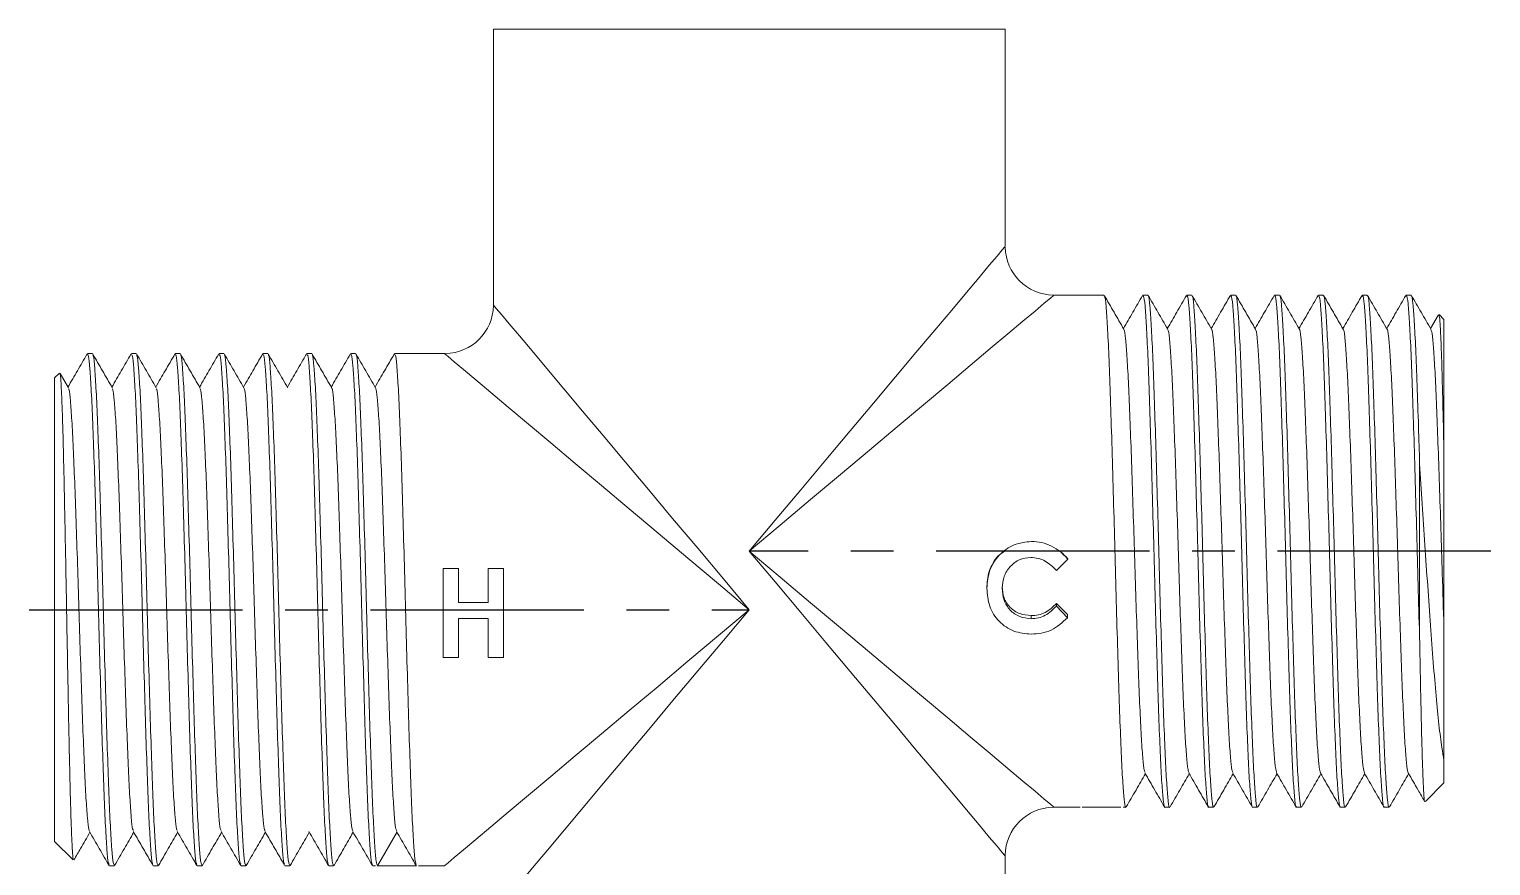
# Model space of a CAD drawing. Extents: x 0 to 594, y -1608 to -1188.
# Drawn here: x 453.4 to 513.4, y -1474 to -1439.7 of the extents above; entities that cross this region are included whole.
import ezdxf

# ---------------------------------------------------------------- set-up
doc = ezdxf.new("R2010")
doc.units = 0
doc.header["$LTSCALE"] = 7
doc.header["$MEASUREMENT"] = 0
doc.linetypes.add('CENTER', pattern=[2, 1.25, -0.25, 0.25, -0.25])
doc.layers.get('0').update_dxf_attribs({"color": 2, "linetype": 'CONTINUOUS'})

msp = doc.modelspace()

# ---------------------------------------------------------------- linework, layer by layer
at = {"color": 7, "linetype": 'Continuous', "lineweight": 15}
for p, q in [((472.433, -1439.706), (472.433, -1451.006)), ((493.433, -1439.706), (472.433, -1439.706)), ((493.433, -1448.606), (493.433, -1439.706)), ((497.483, -1450.606), (495.433, -1450.606)), ((499.283, -1450.606), (499.083, -1450.606)), ((501.083, -1450.606), (500.883, -1450.606)), ((502.883, -1450.606), (502.683, -1450.606)), ((504.683, -1450.606), (504.483, -1450.606)), ((506.483, -1450.606), (506.283, -1450.606)), ((508.283, -1450.606), (508.083, -1450.606)), ((510.083, -1450.606), (509.883, -1450.606)), ((511.208, -1451.416), (510.883, -1451.978)), ((511.433, -1451.606), (511.235, -1451.408)), ((511.433, -1451.606), (511.433, -1457.163)), ((455.982, -1453.006), (455.783, -1453.006)), ((457.782, -1453.006), (457.583, -1453.006)), ((459.582, -1453.006), (459.383, -1453.006)), ((461.382, -1453.006), (461.183, -1453.006)), ((463.182, -1453.006), (462.983, -1453.006)), ((464.982, -1453.006), (464.783, -1453.006)), ((466.782, -1453.006), (466.583, -1453.006)), ((470.433, -1453.006), (468.383, -1453.006)), ((454.631, -1453.808), (454.433, -1454.006)), ((454.433, -1473.006), (454.433, -1454.006)), ((454.998, -1454.406), (454.657, -1453.816)), ((496.001, -1461.438), (495.54, -1461.899)), ((496.001, -1461.438), (496.001, -1461.423)), ((470.381, -1461.812), (471.01, -1461.812)), ((470.381, -1465.461), (470.381, -1461.812)), ((471.01, -1463.211), (471.01, -1461.812)), ((472.221, -1463.211), (472.221, -1461.812)), ((472.221, -1461.812), (472.849, -1461.812)), ((472.849, -1465.461), (472.849, -1461.812)), ((492.68, -1462.625), (492.68, -1462.556)), ((471.01, -1463.211), (472.221, -1463.211)), ((495.54, -1463.253), (495.987, -1463.71)), ((495.54, -1463.356), (495.54, -1463.253)), ((495.54, -1463.356), (495.987, -1463.834)), ((472.221, -1463.869), (471.01, -1463.869)), ((471.01, -1465.461), (471.01, -1463.869)), ((472.221, -1465.461), (472.221, -1463.869)), ((494.495, -1463.875), (494.495, -1463.749)), ((495.987, -1463.834), (495.987, -1463.71)), ((471.01, -1465.461), (470.381, -1465.461)), ((472.849, -1465.461), (472.221, -1465.461)), ((511.433, -1469.671), (511.433, -1470.606)), ((510.673, -1471.366), (511.433, -1470.606)), ((495.433, -1471.606), (496.501, -1471.606)), ((498.182, -1471.606), (496.583, -1471.606)), ((498.266, -1471.606), (498.383, -1471.606)), ((499.983, -1471.606), (500.183, -1471.606)), ((501.783, -1471.606), (501.983, -1471.606)), ((503.583, -1471.606), (503.783, -1471.606)), ((505.383, -1471.606), (505.583, -1471.606)), ((507.183, -1471.606), (507.383, -1471.606)), ((508.983, -1471.606), (509.183, -1471.606)), ((454.433, -1473.006), (455.193, -1473.766)), ((468.483, -1472.621), (467.683, -1474.006)), ((493.433, -1475.706), (493.433, -1473.606)), ((456.683, -1474.006), (456.882, -1474.006)), ((458.483, -1474.006), (458.682, -1474.006)), ((458.692, -1474), (458.696, -1473.982)), ((460.283, -1474.006), (460.482, -1474.006)), ((460.491, -1474.002), (460.496, -1473.977)), ((462.083, -1474.006), (462.282, -1474.006)), ((462.289, -1474.004), (462.296, -1473.969)), ((463.883, -1474.006), (464.082, -1474.006)), ((464.087, -1474.005), (464.096, -1473.965)), ((465.683, -1474.006), (465.882, -1474.006)), ((465.885, -1474.006), (465.896, -1473.961)), ((467.483, -1474.006), (467.6, -1474.006)), ((467.683, -1474.006), (469.283, -1474.006)), ((469.365, -1474.006), (470.433, -1474.006))]:
    msp.add_line(p, q, dxfattribs=at)
at = {"color": 3, "linetype": 'Continuous', "lineweight": 15}
msp.add_line((510.433, -1464.673), (510.433, -1457.521), dxfattribs=at)
at = {"color": 1, "linetype": 'CENTER'}
for p, q in [((513.352, -1461.106), (482.933, -1461.106)), ((453.393, -1463.506), (482.933, -1463.506))]:
    msp.add_line(p, q, dxfattribs=at)
at = {"color": 8, "linetype": 'Continuous', "lineweight": 15, "flags": 128}
for points in [[(482.933, -1461.106), (483.995, -1459.842), (485.046, -1458.59), (486.076, -1457.364), (487.074, -1456.177), (488.028, -1455.04), (488.931, -1453.965), (489.772, -1452.964), (490.543, -1452.046), (491.236, -1451.222), (491.844, -1450.498), (492.36, -1449.884), (492.779, -1449.384), (493.098, -1449.005), (493.312, -1448.75), (493.419, -1448.622), (493.433, -1448.606)], [(472.433, -1451.006), (472.446, -1451.022), (472.554, -1451.15), (472.768, -1451.405), (473.086, -1451.784), (473.506, -1452.284), (474.022, -1452.898), (474.63, -1453.622), (475.322, -1454.446), (476.093, -1455.364), (476.934, -1456.365), (477.837, -1457.44), (478.792, -1458.577), (479.789, -1459.764), (480.819, -1460.99), (481.871, -1462.242), (482.933, -1463.506)], [(495.433, -1450.606), (495.417, -1450.62), (495.289, -1450.727), (495.034, -1450.941), (494.655, -1451.26), (494.155, -1451.679), (493.541, -1452.195), (492.818, -1452.803), (491.993, -1453.496), (491.075, -1454.267), (490.074, -1455.108), (488.999, -1456.011), (487.862, -1456.965), (486.675, -1457.963), (485.449, -1458.993), (484.197, -1460.044), (482.933, -1461.106)], [(482.933, -1463.506), (481.668, -1462.444), (480.417, -1461.393), (479.191, -1460.363), (478.003, -1459.365), (476.867, -1458.411), (475.792, -1457.508), (474.791, -1456.667), (473.873, -1455.896), (473.048, -1455.203), (472.325, -1454.595), (471.71, -1454.079), (471.211, -1453.66), (470.832, -1453.341), (470.577, -1453.127), (470.449, -1453.02), (470.433, -1453.006)], [(482.933, -1461.106), (484.197, -1462.169), (485.449, -1463.22), (486.675, -1464.25), (487.862, -1465.247), (488.999, -1466.202), (490.074, -1467.105), (491.075, -1467.946), (491.993, -1468.717), (492.818, -1469.409), (493.541, -1470.017), (494.155, -1470.533), (494.655, -1470.953), (495.034, -1471.271), (495.289, -1471.485), (495.417, -1471.593), (495.433, -1471.606)], [(493.433, -1473.606), (493.419, -1473.59), (493.312, -1473.462), (493.098, -1473.207), (492.779, -1472.828), (492.36, -1472.329), (491.844, -1471.714), (491.236, -1470.991), (490.543, -1470.166), (489.772, -1469.248), (488.931, -1468.247), (488.028, -1467.173), (487.074, -1466.036), (486.076, -1464.848), (485.046, -1463.622), (483.995, -1462.371), (482.933, -1461.106)], [(470.433, -1474.006), (470.449, -1473.993), (470.577, -1473.885), (470.832, -1473.671), (471.211, -1473.353), (471.71, -1472.933), (472.325, -1472.417), (473.048, -1471.809), (473.873, -1471.117), (474.791, -1470.346), (475.792, -1469.505), (476.867, -1468.602), (478.003, -1467.647), (479.191, -1466.65), (480.417, -1465.62), (481.668, -1464.569), (482.933, -1463.506)], [(482.933, -1463.506), (481.875, -1464.766), (480.828, -1466.012), (479.802, -1467.233), (478.808, -1468.416), (477.856, -1469.55), (476.956, -1470.621), (476.117, -1471.621), (475.347, -1472.537), (474.654, -1473.362), (474.045, -1474.087), (473.527, -1474.703), (473.105, -1475.206)]]:
    msp.add_lwpolyline(points, dxfattribs=at)
at = {"color": 7, "linetype": 'Continuous', "lineweight": 15}
for centre, start, end in [((495.433, -1448.606), 181.02111, 269.12201), ((470.433, -1451.006), 271.02111, 359.12202), ((495.433, -1473.606), 91.02111, 179.12202)]:
    msp.add_arc(centre, 2, start, end, dxfattribs=at)
for points, knots in [([(498.299, -1452.006), (498.166, -1451.775), (497.898, -1451.312), (497.631, -1450.85), (497.497, -1450.618)], [0, 0, 0, 0, 0.499937, 1, 1, 1, 1]), ([(498.383, -1471.6), (498.382, -1471.602), (498.362, -1471.674), (498.322, -1471.417), (498.266, -1470.806), (498.207, -1469.748), (498.148, -1468.349), (498.092, -1466.652), (498.033, -1464.73), (497.974, -1462.657), (497.918, -1460.523), (497.859, -1458.412), (497.8, -1456.411), (497.743, -1454.602), (497.686, -1453.061), (497.626, -1451.838), (497.569, -1451.031), (497.526, -1450.637), (497.502, -1450.655), (497.497, -1450.659)], [0, 0, 0, 0, 0.001994, 0.067742, 0.132584, 0.198301, 0.264116, 0.328979, 0.394609, 0.460477, 0.525391, 0.590919, 0.656826, 0.721821, 0.787234, 0.853164, 0.91827, 0.983554, 1, 1, 1, 1]), ([(499.069, -1450.618), (498.936, -1450.85), (498.674, -1451.303), (498.412, -1451.756), (498.283, -1451.978)], [0, 0, 0, 0, 0.510269, 1, 1, 1, 1]), ([(500.099, -1452.006), (499.965, -1451.775), (499.698, -1451.312), (499.43, -1450.85), (499.297, -1450.618)], [0, 0, 0, 0, 0.499938, 1, 1, 1, 1]), ([(500.869, -1450.618), (500.736, -1450.85), (500.474, -1451.303), (500.212, -1451.756), (500.083, -1451.978)], [0, 0, 0, 0, 0.510305, 1, 1, 1, 1]), ([(501.899, -1452.006), (501.765, -1451.775), (501.498, -1451.312), (501.23, -1450.85), (501.097, -1450.618)], [0, 0, 0, 0, 0.4999398, 1, 1, 1, 1]), ([(502.669, -1450.619), (502.536, -1450.85), (502.274, -1451.303), (502.012, -1451.756), (501.883, -1451.978)], [0, 0, 0, 0, 0.510389, 1, 1, 1, 1]), ([(503.699, -1452.006), (503.565, -1451.775), (503.298, -1451.312), (503.03, -1450.85), (502.897, -1450.618)], [0, 0, 0, 0, 0.499937, 1, 1, 1, 1]), ([(504.469, -1450.619), (504.335, -1450.85), (504.074, -1451.303), (503.811, -1451.756), (503.683, -1451.978)], [0, 0, 0, 0, 0.510467, 1, 1, 1, 1]), ([(505.499, -1452.006), (505.365, -1451.775), (505.098, -1451.312), (504.83, -1450.85), (504.697, -1450.618)], [0, 0, 0, 0, 0.499937, 1, 1, 1, 1]), ([(506.27, -1450.618), (506.136, -1450.849), (505.874, -1451.302), (505.612, -1451.756), (505.483, -1451.978)], [0, 0, 0, 0, 0.510097, 1, 1, 1, 1]), ([(507.299, -1452.006), (507.165, -1451.775), (506.898, -1451.312), (506.63, -1450.85), (506.497, -1450.618)], [0, 0, 0, 0, 0.4999403, 1, 1, 1, 1]), ([(508.07, -1450.618), (507.936, -1450.849), (507.674, -1451.303), (507.412, -1451.756), (507.283, -1451.978)], [0, 0, 0, 0, 0.510179, 1, 1, 1, 1]), ([(509.099, -1452.005), (508.965, -1451.774), (508.698, -1451.312), (508.43, -1450.85), (508.297, -1450.618)], [0, 0, 0, 0, 0.499945, 1, 1, 1, 1]), ([(509.869, -1450.618), (509.736, -1450.849), (509.474, -1451.303), (509.212, -1451.756), (509.083, -1451.978)], [0, 0, 0, 0, 0.510262, 1, 1, 1, 1]), ([(510.899, -1452.005), (510.765, -1451.774), (510.498, -1451.312), (510.23, -1450.849), (510.097, -1450.618)], [0, 0, 0, 0, 0.499937, 1, 1, 1, 1]), ([(455.769, -1453.018), (455.635, -1453.249), (455.373, -1453.703), (455.111, -1454.156), (454.982, -1454.378)], [0, 0, 0, 0, 0.510167, 1, 1, 1, 1]), ([(456.798, -1454.406), (456.665, -1454.175), (456.397, -1453.712), (456.13, -1453.25), (455.996, -1453.018)], [0, 0, 0, 0, 0.499946, 1, 1, 1, 1]), ([(457.569, -1453.018), (457.435, -1453.25), (457.173, -1453.703), (456.911, -1454.156), (456.782, -1454.378)], [0, 0, 0, 0, 0.510182, 1, 1, 1, 1]), ([(458.598, -1454.405), (458.465, -1454.174), (458.197, -1453.712), (457.93, -1453.249), (457.796, -1453.018)], [0, 0, 0, 0, 0.499948, 1, 1, 1, 1]), ([(459.369, -1453.018), (459.235, -1453.25), (458.973, -1453.703), (458.711, -1454.156), (458.582, -1454.378)], [0, 0, 0, 0, 0.510262, 1, 1, 1, 1]), ([(460.398, -1454.405), (460.264, -1454.174), (459.997, -1453.712), (459.73, -1453.249), (459.596, -1453.018)], [0, 0, 0, 0, 0.499945, 1, 1, 1, 1]), ([(461.169, -1453.018), (461.035, -1453.25), (460.773, -1453.703), (460.511, -1454.156), (460.382, -1454.378)], [0, 0, 0, 0, 0.510261, 1, 1, 1, 1]), ([(462.199, -1454.406), (462.065, -1454.175), (461.798, -1453.713), (461.53, -1453.25), (461.396, -1453.019)], [0, 0, 0, 0, 0.499944, 1, 1, 1, 1]), ([(462.969, -1453.018), (462.835, -1453.25), (462.573, -1453.703), (462.311, -1454.156), (462.182, -1454.378)], [0, 0, 0, 0, 0.510266, 1, 1, 1, 1]), ([(463.999, -1454.406), (463.865, -1454.175), (463.597, -1453.712), (463.33, -1453.25), (463.196, -1453.019)], [0, 0, 0, 0, 0.499947, 1, 1, 1, 1]), ([(464.769, -1453.018), (464.635, -1453.25), (464.373, -1453.703), (464.111, -1454.156), (463.982, -1454.378)], [0, 0, 0, 0, 0.5102637, 1, 1, 1, 1]), ([(465.799, -1454.406), (465.665, -1454.175), (465.397, -1453.712), (465.13, -1453.25), (464.996, -1453.018)], [0, 0, 0, 0, 0.4999447, 1, 1, 1, 1]), ([(466.569, -1453.018), (466.435, -1453.25), (466.173, -1453.703), (465.911, -1454.156), (465.782, -1454.378)], [0, 0, 0, 0, 0.510268, 1, 1, 1, 1]), ([(467.598, -1454.406), (467.465, -1454.175), (467.197, -1453.712), (466.93, -1453.25), (466.796, -1453.018)], [0, 0, 0, 0, 0.499946, 1, 1, 1, 1]), ([(468.369, -1453.018), (468.235, -1453.25), (467.973, -1453.703), (467.711, -1454.156), (467.582, -1454.378)], [0, 0, 0, 0, 0.510267, 1, 1, 1, 1]), ([(468.383, -1453.061), (468.393, -1453.051), (468.423, -1453.022), (468.471, -1453.442), (468.528, -1454.272), (468.587, -1455.502), (468.645, -1457.054), (468.702, -1458.869), (468.761, -1460.875), (468.819, -1462.988), (468.876, -1465.121), (468.935, -1467.19), (468.994, -1469.108), (469.05, -1470.795), (469.109, -1472.19), (469.168, -1473.214), (469.219, -1473.84), (469.254, -1473.92), (469.269, -1473.955)], [0, 0, 0, 0, 0.033971, 0.099217, 0.164365, 0.230303, 0.295683, 0.360711, 0.426629, 0.492128, 0.557066, 0.622951, 0.688555, 0.753433, 0.819269, 0.884965, 0.949813, 1, 1, 1, 1]), ([(511.433, -1457.163), (511.433, -1457.575), (511.433, -1458.482), (511.433, -1459.972), (511.433, -1461.486), (511.433, -1462.922), (511.433, -1463.775), (511.433, -1464.207)], [0, 0, 0, 0, 0.181157, 0.3982934, 0.6217491, 0.8087447, 1, 1, 1, 1]), ([(492.68, -1462.625), (492.701, -1462.374), (492.733, -1461.998), (492.96, -1461.546), (493.266, -1461.161), (493.782, -1460.794), (494.267, -1460.737), (494.507, -1460.708)], [0, 0, 0, 0, 0.255214, 0.382316, 0.508273, 0.756259, 1, 1, 1, 1]), ([(492.68, -1462.556), (492.701, -1462.315), (492.732, -1461.952), (492.963, -1461.528), (493.159, -1461.263), (493.335, -1461.162), (493.407, -1461.121)], [0, 0, 0, 0, 0.426006, 0.640895, 0.853774, 1, 1, 1, 1]), ([(494.507, -1460.708), (494.649, -1460.718), (494.934, -1460.737), (495.338, -1460.89), (495.708, -1461.117), (495.903, -1461.331), (496.001, -1461.438)], [0, 0, 0, 0, 0.247545, 0.49625, 0.747574, 1, 1, 1, 1]), ([(495.668, -1461.115), (495.677, -1461.121), (495.807, -1461.198), (495.907, -1461.315), (496.001, -1461.423)], [0, 0, 0, 0, 0.068981, 1, 1, 1, 1]), ([(494.483, -1461.366), (494.325, -1461.383), (494.09, -1461.407), (493.815, -1461.57), (493.579, -1461.784), (493.35, -1462.137), (493.322, -1462.461), (493.308, -1462.623)], [0, 0, 0, 0, 0.244135, 0.36563, 0.492926, 0.744818, 1, 1, 1, 1]), ([(495.54, -1461.899), (495.392, -1461.755), (495.171, -1461.54), (494.786, -1461.387), (494.584, -1461.373), (494.483, -1461.366)], [0, 0, 0, 0, 0.5029588, 0.7521296, 1, 1, 1, 1]), ([(494.498, -1464.506), (494.254, -1464.486), (493.887, -1464.455), (493.455, -1464.225), (493.175, -1463.99), (492.947, -1463.7), (492.729, -1463.252), (492.7, -1462.876), (492.68, -1462.625)], [0, 0, 0, 0, 0.243964, 0.366764, 0.492166, 0.618046, 0.745045, 1, 1, 1, 1]), ([(493.308, -1462.554), (493.321, -1462.713), (493.34, -1462.951), (493.484, -1463.232), (493.628, -1463.417), (493.814, -1463.563), (494.095, -1463.713), (494.335, -1463.734), (494.495, -1463.749)], [0, 0, 0, 0, 0.251248, 0.375122, 0.500096, 0.625329, 0.750581, 1, 1, 1, 1]), ([(493.308, -1462.623), (493.321, -1462.79), (493.34, -1463.037), (493.483, -1463.332), (493.627, -1463.526), (493.813, -1463.68), (494.094, -1463.836), (494.335, -1463.859), (494.495, -1463.875)], [0, 0, 0, 0, 0.256641, 0.38225, 0.507916, 0.632555, 0.756121, 1, 1, 1, 1]), ([(494.495, -1463.749), (494.595, -1463.743), (494.795, -1463.732), (495.175, -1463.593), (495.394, -1463.389), (495.54, -1463.253)], [0, 0, 0, 0, 0.250256, 0.500305, 1, 1, 1, 1]), ([(494.495, -1463.875), (494.595, -1463.869), (494.795, -1463.857), (495.178, -1463.71), (495.395, -1463.498), (495.54, -1463.356)], [0, 0, 0, 0, 0.247679, 0.496458, 1, 1, 1, 1]), ([(495.987, -1463.834), (495.778, -1464.026), (495.465, -1464.312), (494.919, -1464.487), (494.638, -1464.5), (494.498, -1464.506)], [0, 0, 0, 0, 0.503032, 0.751897, 1, 1, 1, 1]), ([(511.433, -1464.207), (511.433, -1464.682), (511.433, -1465.646), (511.433, -1466.952), (511.433, -1468.123), (511.433, -1469.031), (511.433, -1469.483), (511.433, -1469.671)], [0, 0, 0, 0, 0.208773, 0.423584, 0.63231, 0.846673, 1, 1, 1, 1]), ([(502.767, -1470.206), (502.901, -1470.438), (503.168, -1470.9), (503.435, -1471.363), (503.569, -1471.594)], [0, 0, 0, 0, 0.499945, 1, 1, 1, 1]), ([(498.397, -1471.594), (498.53, -1471.363), (498.793, -1470.91), (499.055, -1470.456), (499.183, -1470.235)], [0, 0, 0, 0, 0.510265, 1, 1, 1, 1]), ([(499.167, -1470.207), (499.301, -1470.438), (499.568, -1470.9), (499.836, -1471.363), (499.969, -1471.594)], [0, 0, 0, 0, 0.499948, 1, 1, 1, 1]), ([(500.197, -1471.594), (500.33, -1471.363), (500.593, -1470.91), (500.855, -1470.456), (500.983, -1470.235)], [0, 0, 0, 0, 0.510265, 1, 1, 1, 1]), ([(500.967, -1470.207), (501.101, -1470.438), (501.368, -1470.9), (501.636, -1471.363), (501.769, -1471.594)], [0, 0, 0, 0, 0.499948, 1, 1, 1, 1]), ([(501.997, -1471.594), (502.13, -1471.363), (502.393, -1470.91), (502.655, -1470.456), (502.783, -1470.235)], [0, 0, 0, 0, 0.510261, 1, 1, 1, 1]), ([(503.797, -1471.594), (503.93, -1471.363), (504.193, -1470.91), (504.455, -1470.456), (504.583, -1470.235)], [0, 0, 0, 0, 0.510263, 1, 1, 1, 1]), ([(504.567, -1470.207), (504.701, -1470.438), (504.969, -1470.901), (505.236, -1471.363), (505.37, -1471.595)], [0, 0, 0, 0, 0.4999489, 1, 1, 1, 1]), ([(505.597, -1471.594), (505.73, -1471.363), (505.993, -1470.91), (506.255, -1470.456), (506.383, -1470.235)], [0, 0, 0, 0, 0.510258, 1, 1, 1, 1]), ([(506.367, -1470.207), (506.501, -1470.438), (506.769, -1470.901), (507.036, -1471.363), (507.17, -1471.595)], [0, 0, 0, 0, 0.499948, 1, 1, 1, 1]), ([(507.397, -1471.594), (507.53, -1471.363), (507.793, -1470.91), (508.055, -1470.456), (508.183, -1470.235)], [0, 0, 0, 0, 0.51026, 1, 1, 1, 1]), ([(508.167, -1470.207), (508.301, -1470.438), (508.568, -1470.9), (508.836, -1471.363), (508.969, -1471.594)], [0, 0, 0, 0, 0.499946, 1, 1, 1, 1]), ([(509.197, -1471.594), (509.33, -1471.363), (509.593, -1470.91), (509.855, -1470.457), (509.983, -1470.235)], [0, 0, 0, 0, 0.5101719, 1, 1, 1, 1]), ([(509.967, -1470.207), (510.101, -1470.438), (510.325, -1470.825), (510.549, -1471.212), (510.639, -1471.368)], [0, 0, 0, 0, 0.597214, 1, 1, 1, 1]), ([(455.227, -1473.768), (455.317, -1473.612), (455.535, -1473.234), (455.754, -1472.856), (455.882, -1472.635)], [0, 0, 0, 0, 0.412655, 1, 1, 1, 1]), ([(455.867, -1472.607), (456, -1472.838), (456.268, -1473.301), (456.535, -1473.763), (456.669, -1473.994)], [0, 0, 0, 0, 0.4999453, 1, 1, 1, 1]), ([(456.896, -1473.994), (457.03, -1473.763), (457.292, -1473.31), (457.554, -1472.856), (457.682, -1472.635)], [0, 0, 0, 0, 0.5102609, 1, 1, 1, 1]), ([(457.666, -1472.607), (457.8, -1472.838), (458.068, -1473.3), (458.335, -1473.763), (458.469, -1473.994)], [0, 0, 0, 0, 0.4999362, 1, 1, 1, 1]), ([(458.696, -1473.995), (458.83, -1473.763), (459.092, -1473.31), (459.354, -1472.857), (459.482, -1472.635)], [0, 0, 0, 0, 0.5101331, 1, 1, 1, 1]), ([(459.466, -1472.607), (459.6, -1472.838), (459.868, -1473.3), (460.135, -1473.763), (460.269, -1473.994)], [0, 0, 0, 0, 0.499939, 1, 1, 1, 1]), ([(460.496, -1473.995), (460.63, -1473.763), (460.892, -1473.31), (461.154, -1472.857), (461.282, -1472.635)], [0, 0, 0, 0, 0.510077, 1, 1, 1, 1]), ([(461.266, -1472.607), (461.4, -1472.838), (461.668, -1473.3), (461.935, -1473.763), (462.069, -1473.994)], [0, 0, 0, 0, 0.499941, 1, 1, 1, 1]), ([(462.296, -1473.994), (462.43, -1473.763), (462.692, -1473.309), (462.954, -1472.856), (463.082, -1472.635)], [0, 0, 0, 0, 0.5104348, 1, 1, 1, 1]), ([(463.066, -1472.607), (463.2, -1472.838), (463.468, -1473.3), (463.735, -1473.763), (463.869, -1473.994)], [0, 0, 0, 0, 0.499937, 1, 1, 1, 1]), ([(464.096, -1473.994), (464.23, -1473.763), (464.492, -1473.31), (464.754, -1472.856), (464.882, -1472.635)], [0, 0, 0, 0, 0.510344, 1, 1, 1, 1]), ([(464.866, -1472.607), (465, -1472.838), (465.268, -1473.3), (465.535, -1473.763), (465.669, -1473.994)], [0, 0, 0, 0, 0.499938, 1, 1, 1, 1]), ([(465.896, -1473.994), (466.03, -1473.763), (466.292, -1473.31), (466.554, -1472.856), (466.682, -1472.635)], [0, 0, 0, 0, 0.51028, 1, 1, 1, 1]), ([(466.666, -1472.607), (466.8, -1472.838), (467.068, -1473.3), (467.335, -1473.763), (467.469, -1473.994)], [0, 0, 0, 0, 0.4999361, 1, 1, 1, 1]), ([(468.466, -1472.607), (468.6, -1472.838), (468.868, -1473.3), (469.135, -1473.763), (469.269, -1473.994)], [0, 0, 0, 0, 0.499938, 1, 1, 1, 1])]:
    msp.add_open_spline(points, degree=3, knots=knots, dxfattribs=at)
at = {"color": 3, "linetype": 'Continuous', "lineweight": 15}
for points, knots in [([(499.083, -1450.661), (499.093, -1450.649), (499.121, -1450.612), (499.169, -1451.011), (499.225, -1451.819), (499.285, -1453.032), (499.343, -1454.568), (499.399, -1456.372), (499.459, -1458.37), (499.517, -1460.479), (499.573, -1462.614), (499.633, -1464.688), (499.691, -1466.615), (499.747, -1468.317), (499.807, -1469.723), (499.865, -1470.788), (499.921, -1471.409), (499.962, -1471.671), (499.982, -1471.599), (499.983, -1471.596)], [0, 0, 0, 0, 0.030157, 0.094443, 0.158554, 0.223477, 0.287891, 0.351893, 0.416792, 0.481319, 0.545241, 0.610102, 0.674729, 0.738601, 0.80341, 0.868123, 0.931974, 0.996717, 1, 1, 1, 1]), ([(500.183, -1471.594), (500.182, -1471.598), (500.161, -1471.669), (500.12, -1471.405), (500.064, -1470.779), (500.005, -1469.711), (499.946, -1468.302), (499.89, -1466.597), (499.832, -1464.669), (499.772, -1462.593), (499.716, -1460.459), (499.658, -1458.35), (499.598, -1456.353), (499.542, -1454.551), (499.484, -1453.019), (499.424, -1451.807), (499.367, -1451.013), (499.325, -1450.63), (499.301, -1450.652), (499.297, -1450.656)], [0, 0, 0, 0, 0.003988, 0.069714, 0.134555, 0.200294, 0.266091, 0.330945, 0.396601, 0.462455, 0.527351, 0.59291, 0.658806, 0.723775, 0.789223, 0.855147, 0.920217, 0.98554, 1, 1, 1, 1]), ([(500.883, -1450.66), (500.892, -1450.647), (500.92, -1450.606), (500.967, -1450.993), (501.024, -1451.788), (501.083, -1452.99), (501.141, -1454.517), (501.197, -1456.314), (501.257, -1458.307), (501.315, -1460.415), (501.371, -1462.55), (501.431, -1464.627), (501.49, -1466.559), (501.545, -1468.269), (501.605, -1469.685), (501.664, -1470.761), (501.72, -1471.397), (501.761, -1471.666), (501.782, -1471.595), (501.783, -1471.59)], [0, 0, 0, 0, 0.028189, 0.092515, 0.156591, 0.221509, 0.285958, 0.349933, 0.414824, 0.479382, 0.543287, 0.608135, 0.672788, 0.736652, 0.801444, 0.866179, 0.93003, 0.994752, 1, 1, 1, 1]), ([(501.983, -1471.588), (501.981, -1471.594), (501.96, -1471.665), (501.918, -1471.393), (501.863, -1470.752), (501.804, -1469.673), (501.744, -1468.254), (501.689, -1466.541), (501.63, -1464.607), (501.57, -1462.529), (501.514, -1460.394), (501.456, -1458.287), (501.396, -1456.295), (501.34, -1454.501), (501.282, -1452.977), (501.222, -1451.776), (501.166, -1450.995), (501.124, -1450.623), (501.101, -1450.648), (501.097, -1450.652)], [0, 0, 0, 0, 0.005984, 0.071686, 0.136529, 0.202289, 0.268066, 0.332913, 0.398595, 0.464433, 0.529313, 0.594902, 0.660787, 0.725731, 0.791212, 0.85713, 0.922166, 0.987527, 1, 1, 1, 1]), ([(502.683, -1450.659), (502.691, -1450.646), (502.719, -1450.601), (502.765, -1450.976), (502.822, -1451.757), (502.881, -1452.949), (502.939, -1454.466), (502.996, -1456.256), (503.055, -1458.245), (503.114, -1460.35), (503.17, -1462.485), (503.229, -1464.566), (503.288, -1466.504), (503.344, -1468.222), (503.403, -1469.647), (503.462, -1470.734), (503.518, -1471.384), (503.559, -1471.661), (503.581, -1471.592), (503.583, -1471.585)], [0, 0, 0, 0, 0.026221, 0.090584, 0.154629, 0.21954, 0.284023, 0.347975, 0.412855, 0.477443, 0.541333, 0.606167, 0.670846, 0.734703, 0.799476, 0.864234, 0.928087, 0.992786, 1, 1, 1, 1]), ([(503.783, -1471.583), (503.78, -1471.591), (503.758, -1471.66), (503.717, -1471.38), (503.661, -1470.725), (503.602, -1469.635), (503.543, -1468.206), (503.487, -1466.486), (503.428, -1464.546), (503.369, -1462.464), (503.313, -1460.329), (503.254, -1458.224), (503.195, -1456.237), (503.138, -1454.45), (503.08, -1452.936), (503.021, -1451.745), (502.964, -1450.978), (502.923, -1450.616), (502.9, -1450.644), (502.897, -1450.647)], [0, 0, 0, 0, 0.007981, 0.073657, 0.138505, 0.204285, 0.270041, 0.334884, 0.40059, 0.466411, 0.531278, 0.596895, 0.662768, 0.727689, 0.793204, 0.859113, 0.924118, 0.989516, 1, 1, 1, 1]), ([(504.483, -1450.657), (504.491, -1450.644), (504.518, -1450.595), (504.564, -1450.958), (504.62, -1451.727), (504.68, -1452.907), (504.738, -1454.416), (504.794, -1456.198), (504.853, -1458.182), (504.912, -1460.285), (504.968, -1462.421), (505.027, -1464.504), (505.086, -1466.448), (505.142, -1468.173), (505.201, -1469.609), (505.26, -1470.706), (505.316, -1471.371), (505.358, -1471.657), (505.381, -1471.588), (505.383, -1471.58)], [0, 0, 0, 0, 0.024252, 0.088652, 0.152667, 0.217571, 0.282086, 0.346018, 0.410886, 0.475502, 0.53938, 0.604198, 0.668902, 0.732755, 0.797509, 0.862286, 0.926145, 0.99082, 1, 1, 1, 1]), ([(505.583, -1471.578), (505.58, -1471.587), (505.557, -1471.655), (505.515, -1471.366), (505.459, -1470.697), (505.4, -1469.596), (505.341, -1468.158), (505.285, -1466.43), (505.226, -1464.484), (505.167, -1462.4), (505.111, -1460.264), (505.052, -1458.162), (504.993, -1456.18), (504.937, -1454.4), (504.878, -1452.895), (504.819, -1451.715), (504.762, -1450.962), (504.721, -1450.609), (504.699, -1450.639), (504.697, -1450.643)], [0, 0, 0, 0, 0.009978, 0.075628, 0.140482, 0.206282, 0.272016, 0.336856, 0.402586, 0.468389, 0.533245, 0.59889, 0.664748, 0.72965, 0.795196, 0.861095, 0.926073, 0.991506, 1, 1, 1, 1]), ([(506.283, -1450.655), (506.29, -1450.642), (506.317, -1450.59), (506.362, -1450.942), (506.418, -1451.697), (506.478, -1452.867), (506.536, -1454.366), (506.592, -1456.141), (506.652, -1458.12), (506.71, -1460.221), (506.766, -1462.356), (506.825, -1464.443), (506.884, -1466.392), (506.94, -1468.125), (506.999, -1469.57), (507.058, -1470.679), (507.114, -1471.357), (507.157, -1471.652), (507.18, -1471.585), (507.183, -1471.575)], [0, 0, 0, 0, 0.022283, 0.086719, 0.150706, 0.215601, 0.280148, 0.344061, 0.408916, 0.47356, 0.537428, 0.602228, 0.666956, 0.730808, 0.79554, 0.860337, 0.924202, 0.988852, 1, 1, 1, 1]), ([(507.383, -1471.574), (507.379, -1471.584), (507.356, -1471.65), (507.313, -1471.352), (507.257, -1470.67), (507.198, -1469.558), (507.139, -1468.109), (507.083, -1466.374), (507.024, -1464.423), (506.965, -1462.336), (506.909, -1460.2), (506.85, -1458.1), (506.791, -1456.123), (506.735, -1454.35), (506.677, -1452.854), (506.617, -1451.687), (506.561, -1450.936), (506.516, -1450.588), (506.489, -1450.641), (506.483, -1450.655)], [0, 0, 0, 0, 0.011794, 0.076416, 0.140292, 0.205107, 0.269816, 0.333669, 0.398418, 0.4632, 0.52706, 0.59173, 0.656571, 0.720467, 0.785045, 0.849929, 0.913892, 0.978362, 1, 1, 1, 1]), ([(508.083, -1450.653), (508.09, -1450.64), (508.115, -1450.584), (508.16, -1450.925), (508.216, -1451.667), (508.276, -1452.826), (508.334, -1454.316), (508.39, -1456.084), (508.45, -1458.058), (508.509, -1460.156), (508.564, -1462.292), (508.624, -1464.381), (508.683, -1466.335), (508.739, -1468.076), (508.797, -1469.531), (508.857, -1470.651), (508.913, -1471.343), (508.956, -1471.647), (508.979, -1471.582), (508.983, -1471.571)], [0, 0, 0, 0, 0.020314, 0.084784, 0.148747, 0.213632, 0.278209, 0.342105, 0.406946, 0.471616, 0.535476, 0.600258, 0.665008, 0.728861, 0.79357, 0.858385, 0.922261, 0.986884, 1, 1, 1, 1]), ([(509.183, -1471.57), (509.179, -1471.581), (509.155, -1471.645), (509.112, -1471.338), (509.056, -1470.641), (508.996, -1469.519), (508.937, -1468.06), (508.882, -1466.317), (508.822, -1464.361), (508.763, -1462.271), (508.707, -1460.135), (508.649, -1458.037), (508.589, -1456.066), (508.533, -1454.3), (508.475, -1452.813), (508.415, -1451.658), (508.359, -1450.92), (508.314, -1450.583), (508.289, -1450.639), (508.283, -1450.652)], [0, 0, 0, 0, 0.013762, 0.078357, 0.142245, 0.207076, 0.271761, 0.335618, 0.400388, 0.46515, 0.529006, 0.593701, 0.658526, 0.722408, 0.787014, 0.851888, 0.915828, 0.980331, 1, 1, 1, 1]), ([(509.883, -1450.65), (509.889, -1450.638), (509.914, -1450.579), (509.958, -1450.91), (510.015, -1451.638), (510.074, -1452.786), (510.133, -1454.266), (510.189, -1456.027), (510.248, -1457.995), (510.307, -1460.092), (510.363, -1462.226), (510.406, -1463.751), (510.429, -1464.548), (510.433, -1464.673)], [0, 0, 0, 0, 0.030057, 0.135741, 0.240502, 0.346792, 0.452644, 0.557312, 0.663523, 0.769521, 0.874143, 0.980251, 1, 1, 1, 1]), ([(510.433, -1457.521), (510.418, -1457.017), (510.383, -1455.865), (510.332, -1454.252), (510.273, -1452.773), (510.214, -1451.629), (510.157, -1450.905), (510.113, -1450.578), (510.088, -1450.637), (510.083, -1450.649)], [0, 0, 0, 0, 0.12742, 0.291572, 0.457683, 0.624377, 0.788654, 0.954511, 1, 1, 1, 1]), ([(511.433, -1457.163), (511.423, -1456.691), (511.402, -1455.733), (511.373, -1454.478), (511.342, -1453.385), (511.311, -1452.509), (511.281, -1451.868), (511.253, -1451.479), (511.234, -1451.436), (511.226, -1451.417)], [0, 0, 0, 0, 0.143605, 0.29135, 0.434943, 0.582595, 0.727928, 0.877434, 1, 1, 1, 1]), ([(499.167, -1470.174), (499.152, -1470.139), (499.117, -1470.061), (499.066, -1469.502), (499.007, -1468.599), (498.948, -1467.376), (498.892, -1465.902), (498.833, -1464.231), (498.774, -1462.431), (498.717, -1460.578), (498.659, -1458.747), (498.6, -1457.011), (498.543, -1455.443), (498.485, -1454.108), (498.426, -1453.05), (498.369, -1452.355), (498.327, -1452.018), (498.303, -1452.034), (498.299, -1452.036)], [0, 0, 0, 0, 0.051824, 0.117992, 0.185053, 0.252215, 0.318404, 0.385376, 0.452592, 0.518833, 0.585702, 0.652956, 0.719281, 0.786032, 0.853311, 0.919748, 0.986367, 1, 1, 1, 1]), ([(500.967, -1470.177), (500.951, -1470.138), (500.916, -1470.052), (500.864, -1469.48), (500.805, -1468.566), (500.746, -1467.335), (500.69, -1465.854), (500.631, -1464.178), (500.572, -1462.375), (500.516, -1460.522), (500.457, -1458.692), (500.398, -1456.961), (500.342, -1455.399), (500.284, -1454.072), (500.224, -1453.023), (500.167, -1452.34), (500.126, -1452.012), (500.103, -1452.03), (500.099, -1452.033)], [0, 0, 0, 0, 0.053746, 0.11992, 0.187011, 0.254161, 0.320348, 0.387355, 0.454563, 0.520793, 0.5877, 0.654952, 0.721255, 0.788049, 0.855329, 0.921737, 0.988404, 1, 1, 1, 1]), ([(502.767, -1470.18), (502.751, -1470.137), (502.715, -1470.044), (502.662, -1469.457), (502.603, -1468.533), (502.544, -1467.294), (502.488, -1465.806), (502.429, -1464.124), (502.37, -1462.319), (502.314, -1460.466), (502.256, -1458.638), (502.196, -1456.91), (502.14, -1455.355), (502.082, -1454.036), (502.022, -1452.996), (501.966, -1452.325), (501.924, -1452.006), (501.902, -1452.026), (501.899, -1452.029)], [0, 0, 0, 0, 0.0556258, 0.121812, 0.1889351, 0.256075, 0.3222646, 0.3893075, 0.4565098, 0.5227336, 0.5896815, 0.6569315, 0.7232202, 0.7900586, 0.8573419, 0.9237258, 0.9904407, 1, 1, 1, 1]), ([(504.568, -1470.186), (504.551, -1470.139), (504.514, -1470.037), (504.461, -1469.434), (504.401, -1468.5), (504.342, -1467.252), (504.286, -1465.757), (504.228, -1464.071), (504.168, -1462.263), (504.112, -1460.41), (504.054, -1458.584), (503.994, -1456.86), (503.938, -1455.311), (503.88, -1454), (503.82, -1452.97), (503.764, -1452.311), (503.723, -1452), (503.701, -1452.022), (503.699, -1452.025)], [0, 0, 0, 0, 0.0582479, 0.1243963, 0.1914974, 0.2585731, 0.3247163, 0.3917412, 0.4588836, 0.5250519, 0.591986, 0.6591806, 0.7254045, 0.7922339, 0.8594658, 0.9257759, 0.9924859, 1, 1, 1, 1]), ([(506.368, -1470.19), (506.35, -1470.138), (506.313, -1470.029), (506.259, -1469.411), (506.2, -1468.466), (506.141, -1467.21), (506.085, -1465.708), (506.026, -1464.018), (505.967, -1462.208), (505.911, -1460.354), (505.852, -1458.529), (505.793, -1456.811), (505.736, -1455.268), (505.678, -1453.965), (505.619, -1452.944), (505.562, -1452.296), (505.522, -1451.993), (505.501, -1452.018), (505.499, -1452.02)], [0, 0, 0, 0, 0.060178, 0.12634, 0.193466, 0.260526, 0.326674, 0.393729, 0.460859, 0.527023, 0.593991, 0.661178, 0.727389, 0.794256, 0.861485, 0.927773, 0.994526, 1, 1, 1, 1]), ([(508.167, -1470.194), (508.149, -1470.137), (508.112, -1470.02), (508.057, -1469.387), (507.998, -1468.432), (507.939, -1467.168), (507.883, -1465.66), (507.824, -1463.964), (507.765, -1462.152), (507.709, -1460.297), (507.65, -1458.475), (507.591, -1456.761), (507.535, -1455.224), (507.476, -1453.93), (507.417, -1452.918), (507.361, -1452.283), (507.321, -1451.987), (507.3, -1452.014), (507.299, -1452.015)], [0, 0, 0, 0, 0.06199, 0.128177, 0.195336, 0.262387, 0.328549, 0.395641, 0.462767, 0.528937, 0.595947, 0.663133, 0.729341, 0.796254, 0.863487, 0.929763, 0.996565, 1, 1, 1, 1]), ([(509.967, -1470.199), (509.949, -1470.137), (509.91, -1470.011), (509.855, -1469.363), (509.796, -1468.398), (509.737, -1467.125), (509.681, -1465.611), (509.622, -1463.911), (509.563, -1462.096), (509.507, -1460.241), (509.448, -1458.421), (509.389, -1456.711), (509.333, -1455.181), (509.274, -1453.895), (509.215, -1452.892), (509.159, -1452.269), (509.12, -1451.981), (509.1, -1452.009), (509.099, -1452.01)], [0, 0, 0, 0, 0.063993, 0.130183, 0.197351, 0.264368, 0.330526, 0.397631, 0.464727, 0.530883, 0.59791, 0.665072, 0.731257, 0.798191, 0.865403, 0.931647, 0.998475, 1, 1, 1, 1]), ([(511.433, -1464.207), (511.409, -1463.486), (511.365, -1462.176), (511.305, -1460.184), (511.247, -1458.368), (511.187, -1456.662), (511.131, -1455.139), (511.073, -1453.857), (511.013, -1452.879), (510.957, -1452.211), (510.918, -1452.074), (510.899, -1452.006)], [0, 0, 0, 0, 0.131975, 0.2396, 0.348685, 0.457921, 0.565578, 0.67452, 0.783845, 0.891584, 1, 1, 1, 1]), ([(455.783, -1453.049), (455.797, -1453.054), (455.831, -1453.066), (455.882, -1453.584), (455.94, -1454.502), (456, -1455.806), (456.057, -1457.419), (456.114, -1459.281), (456.174, -1461.317), (456.231, -1463.442), (456.288, -1465.568), (456.348, -1467.613), (456.406, -1469.487), (456.462, -1471.117), (456.522, -1472.442), (456.58, -1473.38), (456.627, -1473.9), (456.658, -1473.93), (456.669, -1473.94)], [0, 0, 0, 0, 0.047931, 0.112921, 0.178342, 0.244272, 0.309372, 0.374664, 0.440605, 0.505841, 0.570993, 0.636929, 0.702299, 0.767331, 0.833248, 0.898738, 0.963678, 1, 1, 1, 1]), ([(455.996, -1453.073), (456.006, -1453.078), (456.035, -1453.094), (456.081, -1453.582), (456.139, -1454.49), (456.199, -1455.792), (456.256, -1457.402), (456.313, -1459.262), (456.373, -1461.297), (456.43, -1463.421), (456.487, -1465.548), (456.547, -1467.593), (456.604, -1469.47), (456.661, -1471.103), (456.72, -1472.43), (456.779, -1473.377), (456.831, -1473.93), (456.866, -1473.959), (456.882, -1473.971)], [0, 0, 0, 0, 0.031686, 0.096706, 0.162092, 0.228027, 0.293165, 0.358418, 0.42436, 0.489637, 0.554752, 0.620685, 0.686092, 0.751095, 0.817004, 0.882528, 0.947448, 1, 1, 1, 1]), ([(457.583, -1453.052), (457.597, -1453.054), (457.63, -1453.06), (457.681, -1453.562), (457.739, -1454.468), (457.798, -1455.761), (457.855, -1457.366), (457.912, -1459.221), (457.972, -1461.254), (458.03, -1463.377), (458.086, -1465.505), (458.146, -1467.553), (458.204, -1469.434), (458.26, -1471.072), (458.32, -1472.407), (458.378, -1473.357), (458.426, -1473.891), (458.457, -1473.928), (458.469, -1473.941)], [0, 0, 0, 0, 0.045941, 0.11096, 0.176346, 0.242281, 0.307418, 0.372671, 0.438612, 0.50389, 0.569004, 0.634937, 0.700344, 0.765346, 0.831256, 0.896779, 0.961698, 1, 1, 1, 1]), ([(457.796, -1453.072), (457.805, -1453.076), (457.834, -1453.086), (457.88, -1453.561), (457.937, -1454.456), (457.997, -1455.748), (458.054, -1457.349), (458.111, -1459.202), (458.171, -1461.233), (458.228, -1463.356), (458.285, -1465.484), (458.345, -1467.533), (458.403, -1469.416), (458.459, -1471.058), (458.519, -1472.395), (458.577, -1473.354), (458.63, -1473.923), (458.666, -1473.959), (458.682, -1473.975)], [0, 0, 0, 0, 0.029832, 0.094875, 0.160214, 0.226143, 0.291312, 0.356515, 0.422446, 0.487754, 0.552823, 0.618742, 0.684176, 0.749141, 0.815033, 0.880578, 0.94547, 1, 1, 1, 1]), ([(459.383, -1453.055), (459.396, -1453.054), (459.429, -1453.053), (459.479, -1453.541), (459.537, -1454.435), (459.596, -1455.718), (459.653, -1457.313), (459.711, -1459.162), (459.77, -1461.191), (459.828, -1463.312), (459.885, -1465.441), (459.944, -1467.493), (460.002, -1469.38), (460.058, -1471.027), (460.118, -1472.372), (460.176, -1473.334), (460.225, -1473.883), (460.257, -1473.926), (460.269, -1473.942)], [0, 0, 0, 0, 0.043948, 0.109, 0.174348, 0.240287, 0.305465, 0.370677, 0.436617, 0.501935, 0.567014, 0.632941, 0.698384, 0.763359, 0.82926, 0.894815, 0.959716, 1, 1, 1, 1]), ([(459.596, -1453.071), (459.604, -1453.073), (459.632, -1453.078), (459.678, -1453.54), (459.736, -1454.423), (459.795, -1455.704), (459.852, -1457.296), (459.909, -1459.143), (459.969, -1461.17), (460.027, -1463.291), (460.083, -1465.421), (460.143, -1467.473), (460.201, -1469.363), (460.257, -1471.012), (460.317, -1472.359), (460.375, -1473.331), (460.429, -1473.916), (460.465, -1473.96), (460.482, -1473.98)], [0, 0, 0, 0, 0.027985, 0.093052, 0.158343, 0.224265, 0.289466, 0.354617, 0.420536, 0.485873, 0.5509, 0.616802, 0.682261, 0.747192, 0.813063, 0.878629, 0.943496, 1, 1, 1, 1]), ([(461.183, -1453.057), (461.195, -1453.054), (461.228, -1453.047), (461.277, -1453.521), (461.335, -1454.401), (461.395, -1455.674), (461.452, -1457.261), (461.509, -1459.103), (461.568, -1461.127), (461.626, -1463.247), (461.683, -1465.377), (461.742, -1467.433), (461.8, -1469.326), (461.857, -1470.981), (461.916, -1472.336), (461.975, -1473.311), (462.024, -1473.875), (462.056, -1473.924), (462.069, -1473.944)], [0, 0, 0, 0, 0.041955, 0.107041, 0.172351, 0.238292, 0.303512, 0.368683, 0.434621, 0.499977, 0.565023, 0.630944, 0.696422, 0.761373, 0.827263, 0.892848, 0.957734, 1, 1, 1, 1]), ([(461.397, -1453.071), (461.404, -1453.071), (461.431, -1453.072), (461.476, -1453.52), (461.534, -1454.389), (461.593, -1455.66), (461.651, -1457.244), (461.708, -1459.084), (461.767, -1461.107), (461.825, -1463.226), (461.882, -1465.357), (461.941, -1467.413), (461.999, -1469.309), (462.056, -1470.966), (462.115, -1472.324), (462.174, -1473.308), (462.227, -1473.909), (462.265, -1473.96), (462.282, -1473.985)], [0, 0, 0, 0, 0.025398, 0.090542, 0.155833, 0.221796, 0.287079, 0.35223, 0.418186, 0.4836, 0.548636, 0.614571, 0.680102, 0.745052, 0.810951, 0.876586, 0.941479, 1, 1, 1, 1]), ([(462.983, -1453.058), (462.995, -1453.053), (463.026, -1453.04), (463.076, -1453.5), (463.133, -1454.369), (463.193, -1455.631), (463.25, -1457.209), (463.307, -1459.045), (463.367, -1461.064), (463.425, -1463.182), (463.481, -1465.313), (463.541, -1467.372), (463.599, -1469.272), (463.655, -1470.935), (463.714, -1472.3), (463.773, -1473.288), (463.823, -1473.866), (463.856, -1473.923), (463.869, -1473.946)], [0, 0, 0, 0, 0.03996, 0.105083, 0.170354, 0.236296, 0.301558, 0.366689, 0.432624, 0.498017, 0.563032, 0.628946, 0.694457, 0.759386, 0.825264, 0.890879, 0.955751, 1, 1, 1, 1]), ([(463.196, -1453.069), (463.203, -1453.068), (463.23, -1453.064), (463.275, -1453.5), (463.332, -1454.356), (463.392, -1455.617), (463.449, -1457.192), (463.506, -1459.026), (463.566, -1461.044), (463.623, -1463.162), (463.68, -1465.293), (463.739, -1467.353), (463.798, -1469.254), (463.854, -1470.92), (463.913, -1472.287), (463.972, -1473.284), (464.026, -1473.901), (464.064, -1473.961), (464.082, -1473.99)], [0, 0, 0, 0, 0.02353, 0.088705, 0.153947, 0.219901, 0.285216, 0.350322, 0.416265, 0.481707, 0.546706, 0.612623, 0.678179, 0.7431, 0.808978, 0.874633, 0.939507, 1, 1, 1, 1]), ([(464.783, -1453.06), (464.794, -1453.053), (464.825, -1453.034), (464.874, -1453.481), (464.931, -1454.336), (464.991, -1455.587), (465.049, -1457.157), (465.105, -1458.986), (465.165, -1461.001), (465.223, -1463.118), (465.279, -1465.25), (465.339, -1467.312), (465.397, -1469.217), (465.453, -1470.889), (465.513, -1472.264), (465.571, -1473.264), (465.622, -1473.858), (465.655, -1473.922), (465.669, -1473.949)], [0, 0, 0, 0, 0.037965, 0.103127, 0.168357, 0.234299, 0.299601, 0.364695, 0.430626, 0.496055, 0.561042, 0.626947, 0.692491, 0.7574, 0.823265, 0.888908, 0.95377, 1, 1, 1, 1]), ([(464.996, -1453.067), (465.003, -1453.065), (465.029, -1453.056), (465.073, -1453.481), (465.13, -1454.324), (465.19, -1455.574), (465.247, -1457.14), (465.304, -1458.967), (465.364, -1460.981), (465.422, -1463.097), (465.478, -1465.229), (465.538, -1467.292), (465.596, -1469.2), (465.652, -1470.874), (465.711, -1472.251), (465.77, -1473.259), (465.825, -1473.894), (465.863, -1473.962), (465.882, -1473.996)], [0, 0, 0, 0, 0.021679, 0.086887, 0.152077, 0.21802, 0.283364, 0.348426, 0.414354, 0.479822, 0.544786, 0.610684, 0.676261, 0.741156, 0.80701, 0.872682, 0.937539, 1, 1, 1, 1]), ([(466.583, -1453.06), (466.594, -1453.052), (466.624, -1453.028), (466.672, -1453.461), (466.73, -1454.304), (466.789, -1455.545), (466.847, -1457.105), (466.903, -1458.927), (466.963, -1460.938), (467.021, -1463.053), (467.077, -1465.186), (467.137, -1467.251), (467.195, -1469.163), (467.251, -1470.842), (467.311, -1472.227), (467.37, -1473.239), (467.42, -1473.849), (467.454, -1473.921), (467.469, -1473.952)], [0, 0, 0, 0, 0.035968, 0.101172, 0.16636, 0.2323, 0.297642, 0.362701, 0.428627, 0.494091, 0.559052, 0.624948, 0.690522, 0.755414, 0.821265, 0.886935, 0.951789, 1, 1, 1, 1]), ([(466.796, -1453.064), (466.802, -1453.061), (466.828, -1453.049), (466.871, -1453.462), (466.928, -1454.292), (466.988, -1455.531), (467.046, -1457.088), (467.102, -1458.909), (467.162, -1460.918), (467.22, -1463.032), (467.276, -1465.165), (467.336, -1467.232), (467.394, -1469.145), (467.45, -1470.827), (467.51, -1472.214), (467.568, -1473.235), (467.624, -1473.89), (467.664, -1473.967), (467.683, -1474.006)], [0, 0, 0, 0, 0.019735, 0.084892, 0.14995, 0.215797, 0.281087, 0.346025, 0.411853, 0.477262, 0.542111, 0.607904, 0.673418, 0.738208, 0.803953, 0.869558, 0.934318, 1, 1, 1, 1]), ([(454.65, -1453.82), (454.659, -1453.848), (454.678, -1453.908), (454.706, -1454.333), (454.736, -1455.007), (454.767, -1455.939), (454.798, -1457.079), (454.827, -1458.418), (454.858, -1459.895), (454.889, -1461.498), (454.919, -1463.153), (454.949, -1464.84), (454.98, -1466.486), (455.011, -1468.075), (455.041, -1469.531), (455.071, -1470.836), (455.102, -1471.933), (455.133, -1472.813), (455.162, -1473.416), (455.188, -1473.742), (455.205, -1473.747), (455.211, -1473.748)], [0, 0, 0, 0, 0.0454088, 0.0976635, 0.1514126, 0.204054, 0.2582082, 0.3110763, 0.3654504, 0.4187842, 0.4736558, 0.5271367, 0.582136, 0.6361628, 0.6917525, 0.745854, 0.8014881, 0.8561997, 0.9124968, 0.9672872, 1, 1, 1, 1]), ([(454.998, -1454.453), (455.008, -1454.459), (455.037, -1454.477), (455.083, -1454.906), (455.141, -1455.701), (455.2, -1456.837), (455.257, -1458.24), (455.315, -1459.858), (455.374, -1461.628), (455.431, -1463.472), (455.488, -1465.318), (455.548, -1467.091), (455.606, -1468.716), (455.662, -1470.128), (455.722, -1471.275), (455.78, -1472.084), (455.827, -1472.527), (455.857, -1472.552), (455.867, -1472.56)], [0, 0, 0, 0, 0.0315, 0.097809, 0.164558, 0.231826, 0.298247, 0.364865, 0.432143, 0.498703, 0.565178, 0.632453, 0.699149, 0.765501, 0.832756, 0.899575, 0.965833, 1, 1, 1, 1]), ([(456.798, -1454.452), (456.807, -1454.456), (456.835, -1454.47), (456.881, -1454.887), (456.939, -1455.671), (456.999, -1456.799), (457.055, -1458.194), (457.113, -1459.807), (457.172, -1461.572), (457.23, -1463.416), (457.287, -1465.263), (457.346, -1467.039), (457.404, -1468.67), (457.461, -1470.089), (457.52, -1471.245), (457.578, -1472.064), (457.626, -1472.52), (457.656, -1472.549), (457.667, -1472.56)], [0, 0, 0, 0, 0.029478, 0.095826, 0.162547, 0.229829, 0.296297, 0.362883, 0.430171, 0.496782, 0.563226, 0.630506, 0.697249, 0.763578, 0.830834, 0.897696, 0.963941, 1, 1, 1, 1]), ([(458.598, -1454.451), (458.606, -1454.454), (458.634, -1454.463), (458.679, -1454.869), (458.737, -1455.642), (458.797, -1456.761), (458.854, -1458.148), (458.911, -1459.756), (458.971, -1461.518), (459.028, -1463.36), (459.085, -1465.207), (459.144, -1466.987), (459.202, -1468.623), (459.259, -1470.049), (459.318, -1471.214), (459.377, -1472.045), (459.425, -1472.512), (459.455, -1472.548), (459.467, -1472.561)], [0, 0, 0, 0, 0.027589, 0.093959, 0.160631, 0.227906, 0.294405, 0.360938, 0.428215, 0.494856, 0.561254, 0.628517, 0.695287, 0.761578, 0.828815, 0.895698, 0.961914, 1, 1, 1, 1]), ([(460.398, -1454.45), (460.406, -1454.451), (460.433, -1454.456), (460.478, -1454.851), (460.535, -1455.613), (460.595, -1456.723), (460.652, -1458.103), (460.709, -1459.704), (460.769, -1461.463), (460.826, -1463.303), (460.883, -1465.152), (460.943, -1466.935), (461.001, -1468.576), (461.057, -1470.01), (461.117, -1471.183), (461.175, -1472.025), (461.223, -1472.505), (461.255, -1472.546), (461.267, -1472.562)], [0, 0, 0, 0, 0.025693, 0.092087, 0.158711, 0.225978, 0.29251, 0.358991, 0.426256, 0.492926, 0.55928, 0.626527, 0.693322, 0.759578, 0.826793, 0.893698, 0.959888, 1, 1, 1, 1]), ([(462.199, -1454.449), (462.206, -1454.449), (462.232, -1454.45), (462.276, -1454.834), (462.333, -1455.584), (462.393, -1456.685), (462.45, -1458.057), (462.507, -1459.653), (462.567, -1461.408), (462.625, -1463.247), (462.681, -1465.097), (462.741, -1466.883), (462.799, -1468.529), (462.855, -1469.97), (462.915, -1471.152), (462.973, -1472.004), (463.022, -1472.498), (463.054, -1472.545), (463.067, -1472.563)], [0, 0, 0, 0, 0.02302, 0.089496, 0.156121, 0.223433, 0.29005, 0.356533, 0.423838, 0.49059, 0.556955, 0.624238, 0.69111, 0.757387, 0.824633, 0.891611, 0.95783, 1, 1, 1, 1]), ([(465.799, -1454.444), (465.804, -1454.443), (465.829, -1454.436), (465.873, -1454.8), (465.93, -1455.527), (465.99, -1456.61), (466.047, -1457.967), (466.104, -1459.551), (466.163, -1461.298), (466.221, -1463.135), (466.278, -1464.986), (466.337, -1466.778), (466.396, -1468.435), (466.452, -1469.89), (466.511, -1471.089), (466.57, -1471.962), (466.62, -1472.482), (466.653, -1472.542), (466.667, -1472.567)], [0, 0, 0, 0, 0.019215, 0.085754, 0.152276, 0.219566, 0.286245, 0.352637, 0.419912, 0.486716, 0.553007, 0.620251, 0.687168, 0.753389, 0.820588, 0.887602, 0.953783, 1, 1, 1, 1]), ([(467.598, -1454.442), (467.604, -1454.44), (467.628, -1454.43), (467.671, -1454.783), (467.728, -1455.499), (467.788, -1456.573), (467.845, -1457.922), (467.902, -1459.501), (467.962, -1461.244), (468.02, -1463.078), (468.076, -1464.93), (468.135, -1466.725), (468.194, -1468.387), (468.25, -1469.849), (468.309, -1471.057), (468.368, -1471.941), (468.419, -1472.475), (468.452, -1472.541), (468.467, -1472.569)], [0, 0, 0, 0, 0.017238, 0.083816, 0.150293, 0.217576, 0.28429, 0.350645, 0.417908, 0.484744, 0.551007, 0.618236, 0.685179, 0.751381, 0.81856, 0.885596, 0.951768, 1, 1, 1, 1]), ([(510.433, -1457.521), (510.47, -1458.068), (510.544, -1459.163), (510.654, -1460.86), (510.763, -1462.541), (510.878, -1464.17), (510.995, -1465.694), (511.109, -1467.074), (511.225, -1468.25), (511.335, -1469.12), (511.404, -1469.509), (511.433, -1469.671)], [0, 0, 0, 0, 0.114385, 0.22877, 0.343304, 0.457829, 0.573117, 0.688397, 0.803201, 0.918005, 1, 1, 1, 1]), ([(510.646, -1471.364), (510.645, -1471.367), (510.633, -1471.393), (510.611, -1471.165), (510.582, -1470.668), (510.551, -1469.866), (510.52, -1468.829), (510.49, -1467.555), (510.461, -1466.162), (510.442, -1465.145), (510.433, -1464.673)], [0, 0, 0, 0, 0.018414, 0.158311, 0.302255, 0.442543, 0.586829, 0.728279, 0.87381, 1, 1, 1, 1])]:
    msp.add_open_spline(points, degree=3, knots=knots, dxfattribs=at)

doc.saveas('drawing.dxf')
